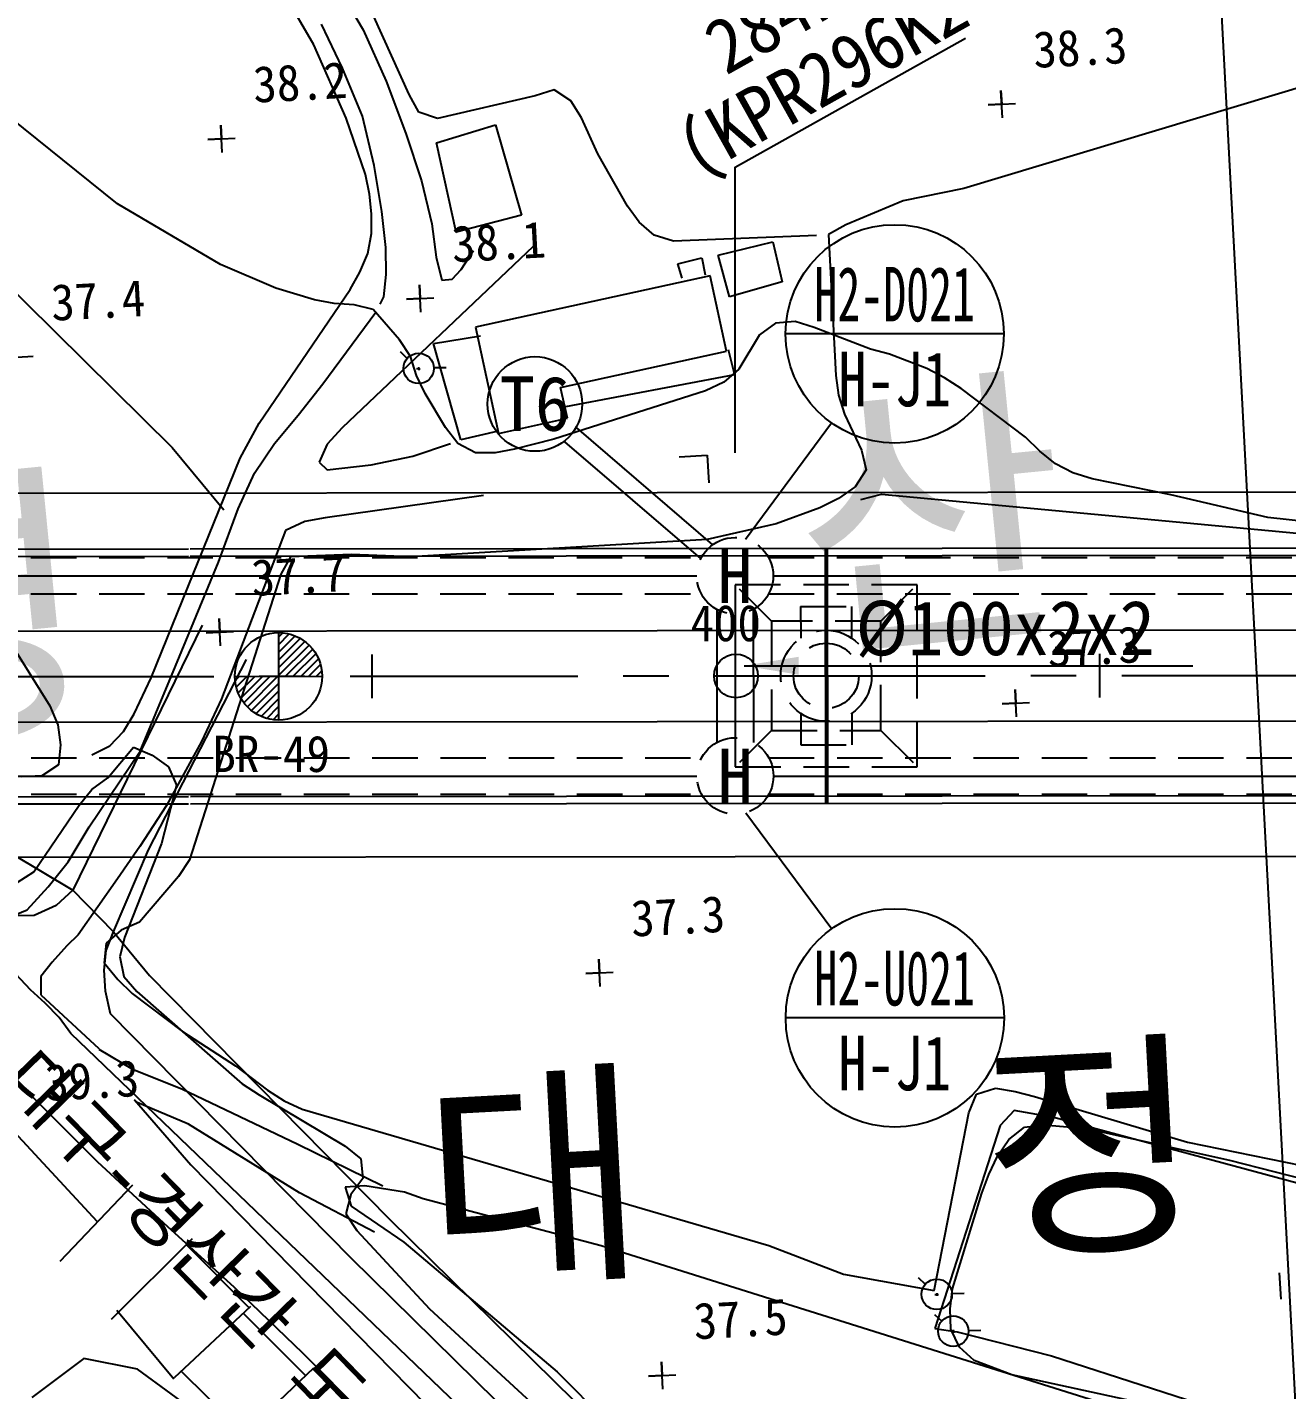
# Model space of a CAD drawing. Header units: millimetres. Extents: x 14950 to 15746, y 1103 to 1809.
# Drawn here: x 15498.4 to 15567.6, y 1438.3 to 1513.1 of the extents above; entities that cross this region are included whole.
import ezdxf
from ezdxf.enums import TextEntityAlignment as Align
from ezdxf.xclip import XClip

# ---------------------------------------------------------------- set-up
doc = ezdxf.new("R2010")
doc.units = ezdxf.units.MM
doc.header["$LTSCALE"] = 10
doc.header["$MEASUREMENT"] = 0
doc.header["$XCLIPFRAME"] = 2
for name, pattern in [('CENTER', [2, 1.25, -0.25, 0.25, -0.25]), ('DASHED2', [0.375, 0.25, -0.125]), ('HIDDEN', [0.375, 0.25, -0.125])]:
    doc.linetypes.add(name, pattern=pattern)
for name, color, linetype in [('TN-CABL', 4, 'Continuous'), ('TN-MANH', 4, 'Continuous'), ('TT-WIRE-EQPM', 6, 'Continuous'), ('TZ-BASE', 253, 'Continuous'), ('TZ-CABL', 4, 'Continuous')]:
    doc.layers.add(name, color=color, linetype=linetype)
doc.styles.add('GR', font='GulimChe.ttf')
doc.styles.get("Standard").update_dxf_attribs({"font": 'GulimChe.ttf'})
doc.linetypes.add('ZIGZAG', pattern='A,0.0001,-0.2,[131,ltypeshp.shx,S=0.2,R=0,X=-0.2,Y=0],-0.4,[131,ltypeshp.shx,S=0.2,R=180,X=0.2,Y=0],-0.2', length=0.8001)
doc.dimstyles.get("Standard").update_dxf_attribs({"dimtxt": 0.18, "dimasz": 0.18, "dimexe": 0.18, "dimexo": 0.0625, "dimgap": 0.09, "dimtad": 0, "dimtih": 1, "dimtoh": 1, "dimdec": 4, "dimzin": 0, "dimdsep": 46, "dimtxsty": 'Standard', "dimcen": 0.09, "dimadec": 0, "dimazin": 0, "dimtfac": 1, "dimtdec": 4, "dimtofl": 0, "dimtmove": 0, "dimatfit": 3, "dimfxl": 0, "dimtolj": 1, "dimtzin": 0, "dimarcsym": 0})

# ---------------------------------------------------------------- blocks, each defined once
blk = doc.blocks.new('JD-DGHCDGH7DFXH')
at = {"layer": 'TZ-BASE'}
for p, q in [((521.48, 134.683), (540.059, -215.178)), ((476.798, 35.098, 38), (470.11, 46.692, 38)), ((436.51, 45.057, 38), (469.004, 12.987, 38)), ((477.659, 39.068, 38.809), (479.512, 35.923, 38.809)), ((478.364, 33.821, 38.015), (477.225, 36.234, 38.015)), ((482.03, 32.371, 38), (480.098, 36.668, 38)), ((479.512, 35.923, 38.809), (480.774, 33.118, 38.809)), ((478.576, 31.084, 38), (476.798, 35.098, 38)), ((479.475, 31.19, 38.015), (478.364, 33.821, 38.015)), ((466.012, 26.364, 38), (457.443, 33.264, 38)), ((480.774, 33.118, 38.809), (481.859, 30.233, 38.809)), ((531.706, 32.989, 37), (512.53, 27.206, 37)), ((482.572, 31.416, 38), (482.03, 32.371, 38)), ((488.968, 32.309, 38), (483.597, 31.058, 38)), ((490.003, 32.637, 38), (488.968, 32.309, 38)), ((490.929, 32.022, 38), (490.003, 32.637, 38)), ((514.643, 31.103, 38.34), (514.563, 32.601, 38.34)), ((514.563, 32.601, 38.34), (514.603, 31.852, 38.34)), ((491.505, 31.105, 38), (490.929, 32.022, 38)), ((513.854, 31.813, 38.34), (515.352, 31.892, 38.34)), ((514.603, 31.852, 38.34), (513.854, 31.813, 38.34)), ((471.767, 29.191, 38.159), (471.688, 30.689, 38.159)), ((471.688, 30.689, 38.159), (471.728, 29.94, 38.159)), ((479.632, 27.982, 38), (478.576, 31.084, 38)), ((480.12, 28.47, 38.015), (479.475, 31.19, 38.015)), ((483.597, 31.058, 38), (482.572, 31.416, 38)), ((483.54, 29.719, 40.325), (486.789, 30.709, 40.325)), ((486.789, 30.709, 40.325), (488.205, 25.742, 40.325)), ((492.411, 29.116, 38), (491.505, 31.105, 38)), ((470.979, 29.9, 38.159), (472.477, 29.98, 38.159)), ((471.728, 29.94, 38.159), (470.979, 29.9, 38.159)), ((481.859, 30.233, 38.809), (482.716, 27.629, 38.809)), ((484.628, 24.812, 40.325), (483.54, 29.719, 40.325)), ((480.54, 25.958, 38.015), (480.12, 28.47, 38.015)), ((494.037, 26.252, 38), (492.411, 29.116, 38)), ((479.854, 26.907, 38), (479.632, 27.982, 38)), ((482.716, 27.629, 38.809), (483.275, 25.267, 38.809)), ((512.53, 27.206, 37), (509.196, 26.538, 37)), ((471.664, 23.038, 38), (466.012, 26.364, 38)), ((479.967, 25.827, 38), (479.854, 26.907, 38)), ((494.684, 25.374, 38), (494.037, 26.252, 38)), ((509.196, 26.538, 37), (506.031, 25.226, 37)), ((479.972, 24.744, 38), (479.967, 25.827, 38)), ((480.759, 23.979, 38.015), (480.54, 25.958, 38.015)), ((488.205, 25.742, 40.325), (484.628, 24.812, 40.325)), ((479.76, 23.653, 38), (479.972, 24.744, 38)), ((483.275, 25.267, 38.809), (483.525, 23.434, 38.809)), ((495.506, 24.647, 38), (494.684, 25.374, 38)), ((506.031, 25.226, 37), (505.076, 24.684, 37)), ((488.848, 24.033, 38.647), (478.354, 14.064, 38.647)), ((480.779, 22.499, 38.015), (480.759, 23.979, 38.015)), ((496.566, 24.326, 38), (495.506, 24.647, 38)), ((504.429, 24.624, 38), (496.566, 24.326, 38)), ((499.015, 23.552, 39.964), (502.022, 24.279, 39.964)), ((502.022, 24.279, 39.964), (502.538, 22.096, 39.964)), ((505.076, 24.684, 37), (505.479, 16.934, 37)), ((479.33, 22.625, 38), (479.76, 23.653, 38)), ((483.525, 23.434, 38.809), (483.825, 22.181, 38.809)), ((484.887, 22.763, 38.809), (485.57, 23.8, 38.809)), ((496.794, 23.07, 40.559), (498.118, 23.409, 40.559)), ((498.118, 23.409, 40.559), (498.298, 22.477, 40.559)), ((499.644, 21.264, 39.964), (499.015, 23.552, 39.964)), ((474.711, 21.745, 38), (471.664, 23.038, 38)), ((478.788, 21.665, 38), (479.33, 22.625, 38)), ((480.645, 21.266, 38.015), (480.779, 22.499, 38.015)), ((484.401, 22.239, 38.809), (484.887, 22.763, 38.809)), ((497.041, 22.285, 40.559), (496.794, 23.07, 40.559)), ((476.83, 21.103, 38), (474.711, 21.745, 38)), ((482.683, 20.43, 38.087), (482.603, 21.927, 38.087)), ((482.603, 21.927, 38.087), (482.643, 21.178, 38.087)), ((483.825, 22.181, 38.809), (484.401, 22.239, 38.809)), ((498.573, 22.423, 40.758), (485.673, 19.6, 40.758)), ((499.478, 18.287, 40.758), (498.573, 22.423, 40.758)), ((502.538, 22.096, 39.964), (499.644, 21.264, 39.964)), ((473.793, 14.324, 38), (478.788, 21.665, 38)), ((477.922, 20.891, 38), (476.83, 21.103, 38)), ((480.444, 20.861, 38.015), (480.645, 21.266, 38.015)), ((481.894, 21.139, 38.087), (483.392, 21.218, 38.087)), ((482.643, 21.178, 38.087), (481.894, 21.139, 38.087)), ((477.287, 16.48, 38.015), (480.208, 20.419, 38.015)), ((479.008, 20.824, 38), (477.922, 20.891, 38)), ((480.065, 20.575, 38), (479.008, 20.824, 38)), ((481.501, 18.896, 38), (480.065, 20.575, 38)), ((485.673, 19.6, 40.758), (486.95, 13.765, 40.758)), ((502.163, 19.823, 38), (501.285, 19.175, 38)), ((503.244, 19.9, 38), (502.163, 19.823, 38)), ((504.304, 19.579, 38), (503.244, 19.9, 38)), ((507.383, 18.395, 38), (504.304, 19.579, 38)), ((482.114, 17.98, 38), (481.501, 18.896, 38)), ((483.379, 18.697, 40.614), (485.964, 19.12, 40.614)), ((501.285, 19.175, 38), (500.164, 17.291, 38)), ((459.874, 17.921, 37.419), (461.372, 18, 37.419)), ((481.536, 18.253, 38.773), (481.928, 17.884, 38.773)), ((482.442, 16.945, 38), (482.114, 17.98, 38)), ((484.88, 13.408, 40.614), (483.379, 18.697, 40.614)), ((490.36, 16.291, 40.758), (499.478, 18.287, 40.758)), ((499.573, 18.372, 40.559), (499.915, 16.976, 40.559)), ((508.441, 18.11, 38), (507.383, 18.395, 38)), ((510.494, 17.321, 38), (508.441, 18.11, 38)), ((482.445, 17.327, 38.773), (482.649, 17.316, 38.773)), ((482.554, 17.401, 38.773), (482.563, 17.243, 38.773)), ((483.394, 17.374, 38.773), (484.071, 17.391, 38.773)), ((500.164, 17.291, 38), (499.324, 16.573, 38)), ((511.452, 16.815, 38), (510.494, 17.321, 38)), ((475.943, 14.767, 38.015), (477.287, 16.48, 38.015)), ((482.913, 15.951, 38), (482.442, 16.945, 38)), ((499.915, 16.976, 40.559), (490.627, 15.215, 40.559)), ((499.324, 16.573, 38), (498.331, 16.102, 38)), ((505.479, 16.934, 37), (505.628, 15.856, 37)), ((512.377, 16.236, 38), (511.452, 16.815, 38)), ((484.031, 14.079, 38), (482.913, 15.951, 38)), ((498.331, 16.102, 38), (489.98, 13.437, 38)), ((490.731, 14.592, 40.758), (490.36, 16.291, 40.758)), ((505.628, 15.856, 37), (505.956, 14.821, 37)), ((515.91, 13.552, 38), (512.377, 16.236, 38)), ((472.746, 12.407, 38), (473.793, 14.324, 38)), ((474.63, 13.2, 38.015), (475.943, 14.767, 38.015)), ((486.95, 13.765, 40.758), (490.731, 14.592, 40.758)), ((505.956, 14.821, 37), (506.898, 12.834, 37)), ((478.354, 14.064, 38.647), (477.521, 13.166, 38.647)), ((484.715, 13.202, 38), (484.031, 14.079, 38)), ((486.921, 13.883, 40.614), (484.88, 13.408, 40.614)), ((516.697, 12.788, 38), (515.91, 13.552, 38)), ((469.004, 12.987, 38), (471.843, 9.555, 38)), ((473.536, 11.57, 38.015), (474.63, 13.2, 38.015)), ((477.521, 13.166, 38.647), (477.089, 12.174, 38.647)), ((482.241, 12.514, 38.647), (484.31, 13.206, 38.647)), ((485.673, 12.696, 38), (484.715, 13.202, 38)), ((487.833, 12.887, 38), (486.757, 12.701, 38)), ((489.98, 13.437, 38), (487.833, 12.887, 38)), ((506.898, 12.834, 37), (507.155, 11.76, 37)), ((517.554, 12.098, 38), (516.697, 12.788, 38)), ((467.858, 0.338, 38), (472.746, 12.407, 38)), ((477.089, 12.174, 38.647), (477.538, 11.758, 38.647)), ((477.538, 11.758, 38.647), (479.948, 12.029, 38.647)), ((479.948, 12.029, 38.647), (482.241, 12.514, 38.647)), ((486.757, 12.701, 38), (485.673, 12.696, 38)), ((496.88, 12.478, 38.953), (498.422, 12.56, 38.953)), ((498.422, 12.56, 38.953), (498.503, 11.044, 38.953)), ((518.513, 11.592, 38), (517.554, 12.098, 38)), ((472.635, 9.621, 38.015), (473.536, 11.57, 38.015)), ((507.155, 11.76, 37), (506.54, 10.834, 37)), ((519.572, 11.271, 38), (518.513, 11.592, 38)), ((523.904, 10.388, 38), (519.572, 11.271, 38)), ((506.54, 10.834, 37), (505.626, 10.185, 37)), ((486.116, 10.349, 37.961), (477.422, 9.116, 37.961)), ((505.626, 10.185, 37), (504.598, 9.677, 37)), ((506.856, 10.124, 38), (508.001, 10.42, 38)), ((508.001, 10.42, 38), (588.47, 2.887, 38)), ((529.225, 9.144, 38), (523.904, 10.388, 38)), ((471.554, 6.691, 38.015), (472.635, 9.621, 38.015)), ((477.422, 9.116, 37.961), (476.309, 8.93, 37.961)), ((504.598, 9.677, 37), (502.211, 8.792, 37)), ((531.401, 8.902, 38), (529.225, 9.144, 38)), ((475.245, 8.42, 37.961), (471.73, -0.815, 37.961)), ((476.309, 8.93, 37.961), (475.245, 8.42, 37.961)), ((502.211, 8.792, 37), (498.416, 7.926, 37)), ((498.416, 7.926, 37), (482.126, 6.983, 37)), ((399.999, 7.352), (469.899, 7.414)), ((400, 6.952), (469.9, 7.014)), ((469.999, 7.414), (544.899, 7.48)), ((470, 7.014), (544.9, 7.08)), ((475.516, 6.985, 37), (474.974, 6.026, 37)), ((478.87, 7.113, 37), (475.516, 6.985, 37)), ((482.126, 6.983, 37), (478.87, 7.113, 37)), ((504.908, 7.443), (504.921, -6.553)), ((505.008, 7.443), (505.021, -6.553)), ((468.973, 0.453, 38.015), (471.554, 6.691, 38.015)), ((474.974, 6.026, 37), (469.97, -9.659, 37)), ((305.297, 2.767), (699.945, 3.115)), ((470.658, 3.227), (463.554, -11.331)), ((471.674, 2.097, 37.654), (471.594, 3.595, 37.654)), ((471.594, 3.595, 37.654), (471.634, 2.846, 37.654)), ((459.974, 2.496, 38), (462.282, -1.209, 38)), ((470.885, 2.806, 37.654), (472.383, 2.886, 37.654)), ((471.634, 2.846, 37.654), (470.885, 2.806, 37.654)), ((474.854, 2.818), (474.859, -1.982)), ((474.855, 2.577), (475.084, 2.807)), ((474.855, 2.153), (475.446, 2.745)), ((474.855, 1.729), (475.765, 2.639)), ((474.856, 1.304), (476.05, 2.5)), ((474.856, 0.88), (476.305, 2.332)), ((474.857, 0.456), (476.533, 2.135)), ((475.243, 0.418), (476.735, 1.912)), ((475.667, 0.419), (476.909, 1.662)), ((480.001, -0.777), (479.999, 1.623)), ((520.001, -0.742), (519.999, 1.658)), ((467.712, -9.117), (473.092, 1.347)), ((476.092, 0.419), (477.054, 1.383)), ((476.516, 0.419), (477.166, 1.071)), ((466.922, -1.648, 38), (467.858, 0.338, 38)), ((467.252, -3.694, 38.015), (468.973, 0.453, 38.015)), ((472.457, 0.416), (477.257, 0.42)), ((472.468, 0.186), (472.698, 0.416)), ((472.531, -0.175), (473.122, 0.416)), ((472.637, -0.494), (473.546, 0.417)), ((472.776, -0.779), (473.97, 0.417)), ((472.946, -1.034), (474.395, 0.418)), ((473.142, -1.262), (474.819, 0.418)), ((473.365, -1.463), (474.857, 0.031)), ((476.94, 0.42), (477.238, 0.718)), ((473.616, -1.636), (474.857, -0.393)), ((515.419, -1.809, 37.275), (515.34, -0.311, 37.275)), ((515.34, -0.311, 37.275), (515.38, -1.06, 37.275)), ((462.282, -1.209, 38), (462.718, -2.24, 38)), ((471.73, -0.815, 37.961), (470.627, -3.169, 37.961)), ((473.895, -1.781), (474.858, -0.817)), ((474.208, -1.893), (474.858, -1.241)), ((514.631, -1.1, 37.275), (516.129, -1.021, 37.275)), ((515.38, -1.06, 37.275), (514.631, -1.1, 37.275)), ((305.266, -2.233), (699.934, -1.885)), ((462.718, -2.24, 38), (462.869, -3.354, 38)), ((466.344, -2.608, 38), (466.922, -1.648, 38)), ((474.561, -1.964), (474.858, -1.666)), ((465.579, -3.396, 38), (466.344, -2.608, 38)), ((462.869, -3.354, 38), (462.766, -4.442, 38)), ((464.448, -7.845, 38.015), (467.252, -3.694, 38.015)), ((464.587, -3.903, 38), (465.579, -3.396, 38)), ((465.471, -5.154, 38), (466.889, -3.474, 38)), ((466.889, -3.474, 38), (467.916, -3.905, 38)), ((470.627, -3.169, 37.961), (468.701, -6.673, 37.961)), ((462.766, -4.442, 38), (461.85, -5.054, 38)), ((467.916, -3.905, 38), (468.808, -4.558, 38)), ((461.85, -5.054, 38), (460.732, -5.097, 38)), ((464.593, -5.801, 38), (465.471, -5.154, 38)), ((468.808, -4.558, 38), (469.243, -5.553, 38)), ((463.903, -6.658, 38), (464.593, -5.801, 38)), ((469.243, -5.553, 38), (468.425, -8.762, 38)), ((400.011, -6.247), (469.911, -6.186)), ((400.012, -6.647), (469.912, -6.585)), ((461.405, -10.328, 38), (463.903, -6.658, 38)), ((468.701, -6.673, 37.961), (467.234, -8.932, 37.961)), ((470.011, -6.185), (544.911, -6.119)), ((470.012, -6.585), (544.912, -6.519)), ((463.293, -9.767, 38.015), (464.448, -7.845, 38.015)), ((467.234, -8.932, 37.961), (466.001, -10.712, 37.961)), ((468.425, -8.762, 38), (466.382, -13.933, 38)), ((460.182, -9.314), (463.554, -11.331)), ((465.792, -13.619), (467.712, -9.117)), ((469.97, -9.659, 37), (469.355, -10.585, 37)), ((460.488, -10.905, 38), (461.405, -10.328, 38)), ((462.189, -11.145, 38.015), (463.293, -9.767, 38.015)), ((461.045, -12.417, 38.015), (462.189, -11.145, 38.015)), ((466.001, -10.712, 37.961), (463.842, -13.792, 37.961)), ((469.355, -10.585, 37), (467.211, -13.086, 37)), ((463.554, -11.331), (462.643, -12.168)), ((465.792, -13.619), (463.554, -11.331)), ((459.658, -12.975, 38.015), (461.045, -12.417, 38.015)), ((462.643, -12.168), (461.427, -12.73)), ((461.427, -12.73), (460.473, -12.74)), ((467.211, -13.086, 37), (466.216, -13.521, 37)), ((463.842, -13.792, 37.961), (463.215, -14.393, 37.961)), ((466.216, -13.521, 37), (465.376, -14.239, 37)), ((465.39, -14.637), (465.792, -13.619)), ((465.792, -13.619), (467.764, -16.018)), ((466.382, -13.933, 38), (466.133, -14.99, 38)), ((461.217, -16.801, 39), (458.958, -14.394, 39)), ((463.215, -14.393, 37.961), (462.418, -15.29, 37.961)), ((465.376, -14.239, 37), (465.273, -15.327, 37)), ((465.281, -15.721), (465.39, -14.637)), ((462.418, -15.29, 37.961), (461.798, -16.072, 37.961)), ((465.273, -15.327, 37), (466.03, -16.237, 37)), ((466.133, -14.99, 38), (466.354, -16.065, 38)), ((492.538, -16.618, 37.311), (492.458, -15.12, 37.311)), ((492.458, -15.12, 37.311), (492.498, -15.869, 37.311)), ((461.798, -16.072, 37.961), (461.8, -17.084, 37.961)), ((465.343, -16.88), (465.281, -15.721)), ((466.03, -16.237, 37), (466.817, -17.002, 37)), ((466.354, -16.065, 38), (467.072, -16.904, 38)), ((480.968, -29.426), (467.764, -16.018)), ((491.749, -15.909, 37.311), (493.247, -15.83, 37.311)), ((492.498, -15.869, 37.311), (491.749, -15.909, 37.311)), ((462.039, -17.528, 39), (461.217, -16.801, 39)), ((461.8, -17.084, 37.961), (464.982, -20.033, 37.961)), ((465.627, -18.122), (465.343, -16.88)), ((466.817, -17.002, 37), (469.57, -19.101, 37)), ((467.072, -16.904, 38), (472.862, -21.959, 38)), ((462.792, -18.331, 39), (462.039, -17.528, 39)), ((463.439, -19.209, 39), (462.792, -18.331, 39)), ((478.848, -31.549), (465.627, -18.122)), ((489.264, -43.985, 39), (463.439, -19.209, 39)), ((469.57, -19.101, 37), (472.494, -20.976, 37)), ((464.983, -20.069, 37.961), (466.83, -21.155, 37.961)), ((466.83, -21.155, 37.961), (469.544, -22.244, 37.961)), ((472.494, -20.976, 37), (474.243, -22.319, 37)), ((460.993, -22.336, 39.224), (464.897, -26.234, 39.224)), ((469.544, -22.244, 37.961), (475.908, -25.29, 37.961)), ((472.862, -21.959, 38), (473.788, -22.574, 38)), ((474.243, -22.319, 37), (475.168, -22.898, 37)), ((513.223, -22.539, 37), (514.258, -22.211, 37)), ((514.258, -22.211, 37), (515.348, -22.386, 37)), ((515.348, -22.386, 37), (516.406, -22.671, 37)), ((467.08, -22.988, 39.17), (466.931, -22.849, 39.17)), ((466.931, -22.849, 39.17), (470.028, -26.416, 39.17)), ((469.907, -24.181, 37.69), (467.08, -22.988, 37.69)), ((473.788, -22.574, 38), (478.519, -25.393, 38)), ((475.168, -22.898, 37), (476.161, -23.366, 37)), ((512.792, -23.567, 37), (513.223, -22.539, 37)), ((516.406, -22.671, 37), (524.808, -25.17, 37)), ((476.161, -23.366, 37), (501.799, -30.846, 37)), ((510.887, -33.319, 37), (512.792, -23.567, 37)), ((515.28, -23.436, 38), (514.516, -24.26, 38)), ((517.461, -23.823, 38), (515.28, -23.436, 38)), ((542.859, -30.662, 38), (517.461, -23.823, 38)), ((459.868, -24.112, 38.899), (464.877, -29.521, 38.899)), ((476.01, -27.959, 37.69), (469.907, -24.181, 37.69)), ((514.516, -24.26, 38), (510.93, -35.412, 38)), ((514.987, -25.023, 38), (515.864, -24.34, 38)), ((515.864, -24.34, 38), (516.943, -24.227, 38)), ((516.943, -24.227, 38), (519.262, -24.428, 38)), ((519.262, -24.428, 38), (527.13, -26.153, 38)), ((475.908, -25.29, 37.961), (480.582, -27.569, 37.961)), ((478.519, -25.393, 38), (479.376, -26.083, 38)), ((514.372, -25.95, 38), (514.987, -25.023, 38)), ((524.808, -25.17, 37), (541.043, -28.492, 37)), ((479.376, -26.083, 38), (479.489, -27.162, 38)), ((513.903, -26.943, 38), (514.372, -25.95, 38)), ((527.13, -26.153, 38), (538.036, -28.955, 38)), ((464.897, -26.234, 39.224), (468.528, -29.6, 39.224)), ((470.028, -26.416, 39.17), (493.546, -50.374, 39.17)), ((513.509, -27.969, 38), (513.903, -26.943, 38)), ((466.824, -27.533, 38.899), (462.829, -31.73, 38.899)), ((479.607, -27.569, 38), (478.526, -27.647, 38)), ((478.526, -27.647, 38), (478.854, -28.682, 38)), ((479.489, -27.162, 38), (478.836, -28.054, 38)), ((481.787, -27.92, 38), (479.607, -27.569, 38)), ((480.136, -30.114, 37.69), (476.01, -27.959, 37.69)), ((478.836, -28.054, 38), (478.551, -29.112, 38)), ((482.812, -28.279, 38), (481.787, -27.92, 38)), ((492.59, -30.87, 38), (482.812, -28.279, 38)), ((511.902, -33.231, 38), (513.509, -27.969, 38)), ((478.551, -29.112, 38), (479.164, -30.028, 38)), ((478.854, -28.682, 38), (481.747, -30.667, 38)), ((468.528, -29.6, 39.224), (472.419, -33.137, 39.224)), ((508.755, -56.691), (480.968, -29.426)), ((470.115, -30.479, 39.549), (465.659, -34.91, 39.549)), ((479.164, -30.028, 38), (483.155, -34.32, 38)), ((481.747, -30.667, 38), (490.179, -37.788, 38)), ((473.257, -34.297, 39.585), (469.84, -30.851, 39.585)), ((535.942, -44.469, 38), (492.59, -30.87, 38)), ((501.799, -30.846, 37), (505.904, -32.424, 37)), ((506.642, -58.821), (478.848, -31.549)), ((505.904, -32.424, 37), (510.887, -33.319, 37)), ((510.011, -32.611, 38.304), (510.402, -32.98, 38.304)), ((529.859, -32.351, 38.574), (529.936, -33.796, 38.574)), ((472.419, -33.137, 39.224), (476.167, -36.752, 39.224)), ((510.92, -33.536, 38.304), (511.124, -33.548, 38.304)), ((511.029, -33.462, 38.304), (511.037, -33.62, 38.304)), ((511.763, -34.32, 38), (511.902, -33.231, 38)), ((511.868, -33.489, 38.304), (512.546, -33.472, 38.304)), ((465.964, -34.393, 39.585), (469.106, -38.175, 39.585)), ((469.139, -38.101, 39.585), (473.325, -34.186, 39.585)), ((483.155, -34.32, 38), (496.478, -46.566, 38)), ((511.805, -35.438, 38), (511.763, -34.32, 38)), ((476.36, -38.008, 39.585), (472.943, -34.598, 39.585)), ((510.918, -34.635, 38.574), (511.31, -35.004, 38.574)), ((510.93, -35.412, 38), (512.164, -35.582, 38)), ((512.276, -36.432, 38), (511.805, -35.438, 38)), ((511.827, -35.561, 38.574), (512.032, -35.572, 38.574)), ((511.936, -35.487, 38.574), (511.945, -35.645, 38.574)), ((512.164, -35.582, 38), (517.343, -36.903, 38)), ((512.776, -35.514, 38.574), (513.453, -35.497, 38.574)), ((513.098, -37.159, 38), (512.276, -36.432, 38)), ((464.151, -37.062, 39.08), (461.306, -39.193, 39.08)), ((467.099, -37.637, 39.08), (464.151, -37.062, 39.08)), ((476.167, -36.752, 39.224), (479.509, -40.093, 39.224)), ((495.976, -38.739, 37.546), (495.897, -37.241, 37.546)), ((495.897, -37.241, 37.546), (495.936, -37.99, 37.546)), ((515.151, -37.948, 38), (513.098, -37.159, 38)), ((517.343, -36.903, 38), (545.17, -45.889, 38)), ((470.813, -40.35, 39.08), (467.099, -37.637, 39.08)), ((469.523, -37.762, 39.585), (472.901, -41.101, 39.585)), ((476.777, -37.595, 39.585), (472.488, -41.659, 39.585)), ((490.179, -37.788, 38), (507.338, -55.016, 38)), ((495.187, -38.029, 37.546), (496.685, -37.95, 37.546)), ((495.936, -37.99, 37.546), (495.187, -38.029, 37.546)), ((521.816, -39.394, 38), (515.151, -37.948, 38))]:
    blk.add_line(p, q, dxfattribs=at)
at = {"layer": 'TZ-BASE', "ltscale": 10}
for p, q in [((397.545, 10.426), (699.931, 10.699)), ((430.148, -9.544), (499.956, -9.48)), ((499.956, -9.482), (699.95, -9.301))]:
    blk.add_line(p, q, dxfattribs=at)
at = {"layer": 'TZ-BASE', "linetype": 'DASHED2'}
for p, q in [((509.951, 5.451), (499.951, 5.442)), ((501.953, 3.444), (499.951, 5.442)), ((499.951, 5.442), (499.96, -4.557)), ((507.953, 3.45), (509.951, 5.451)), ((509.96, -4.548), (509.951, 5.451)), ((503.552, 4.246), (506.352, 4.248)), ((503.552, 4.246), (503.554, 2.517)), ((506.352, 4.248), (506.353, 2.519)), ((507.953, 3.45), (501.953, 3.444)), ((501.953, 3.444), (501.958, -2.556)), ((507.958, -2.55), (507.953, 3.45)), ((503.557, -1.625), (503.559, -3.354)), ((506.357, -1.623), (506.359, -3.352)), ((501.958, -2.556), (499.96, -4.557)), ((501.958, -2.556), (507.958, -2.55)), ((507.958, -2.55), (509.96, -4.548)), ((503.559, -3.354), (506.359, -3.352)), ((499.96, -4.557), (509.96, -4.548))]:
    blk.add_line(p, q, dxfattribs=at)
at = {"layer": 'TZ-BASE', "linetype": 'CENTER'}
blk.add_lwpolyline([(0, 0), (98.2, 0.087), (298.8, 0.263), (501.2, 0.442), (700, 0.617)], dxfattribs=at)
at = {"layer": 'TZ-BASE'}
for centre, radius in [((482.558, 17.333, 38.773), 0.837), ((474.857, 0.418), 2.4), ((500, 0.441), 1.2), ((511.033, -33.53, 38.304), 0.837), ((511.94, -35.555, 38.574), 0.837)]:
    blk.add_circle(centre, radius, dxfattribs=at)
at = {"layer": 'TZ-BASE', "linetype": 'DASHED2'}
for radius in [2.5, 1.8]:
    blk.add_circle((504.955, 0.447), radius, dxfattribs=at)
at = {"layer": 'TZ-BASE'}
for s, height, rotation, p in [('38.3', 2, 3.03981, (516.386, 33.835, 38.12)), ('38.2', 2, 3.03981, (473.511, 31.923, 38.12)), ('38.1', 2, 3.03981, (484.426, 23.161, 38.12)), ('경     산     시', 12, 5.64538, (450.216, -2.789)), ('37.4', 2, 3.03981, (462.406, 19.944, 38.12)), ('37.7', 2, 3.03981, (473.417, 4.829, 38.12)), ('400', 2, 0.05051, (497.495, 2.343)), ('37.3', 2, 3.03981, (517.163, 0.923, 38.12)), ('BR-49', 2, 359.99909, (471.221, -4.838)), ('37.3', 2, 3.03981, (494.281, -13.886, 38.12)), ('대   정   동', 9.6, 3.04109, (483.168, -32.197)), ('39.3', 2, 3.03981, (462.078, -22.908, 38.12)), ('37.5', 2, 3.03981, (497.719, -36.007, 38.12))]:
    blk.add_text(s, height=height, rotation=rotation, dxfattribs=at).set_placement(p)
blk.add_text('대구-경산간 도시계획도로(공사중)', height=3, rotation=314.23272, dxfattribs=at).set_placement((480.531, -43.551), align=Align.CENTER)
blk = doc.blocks.new('JD-DTJ6DGH')
at = {"layer": 'TZ-BASE'}
for p, q in [((514.656, 94.227), (502.656, 94.227)), ((500.456, 82.96), (505.184, 89.334)), ((500.466, 67.922), (505.194, 61.547)), ((514.666, 56.654), (502.666, 56.654))]:
    blk.add_line(p, q, dxfattribs=at)
at = {"layer": 'TZ-BASE', "flags": 128}
blk.add_lwpolyline([(499.879, 87.691), (499.879, 103.393), (512.538, 110.48)], dxfattribs=at)
at = {"layer": 'TZ-BASE'}
for centre in [(508.656, 94.227), (508.666, 56.654)]:
    blk.add_circle(centre, 6, dxfattribs=at)
at = {"layer": 'TZ-BASE', "style": 'GR'}
for s, p in [('284K400', (499.371, 108.4)), ('(KPR296K245)', (497.739, 102.748))]:
    blk.add_text(s, height=3, rotation=29.23871, dxfattribs=at).set_placement(p)
for s, width, p in [('H2-D021', 0.65, (508.656, 96.387)), ('H-J1', 0.8, (508.657, 91.727)), ('H2-U021', 0.65, (508.656, 58.814)), ('H-J1', 0.8, (508.657, 54.154))]:
    blk.add_text(s, height=3, rotation=0, dxfattribs=dict(at, width=width)).set_placement(p, align=Align.MIDDLE)
at = {"layer": 'TZ-BASE'}
blk.add_text('Ø100x2x2', height=3, rotation=0.05182, dxfattribs=at).set_placement((514.73, 78.076), align=Align.MIDDLE)
blk.add_leader([(500.379, 75.999), (525.035, 75.999)], dimstyle='Standard', override={"dimtxt": 3, "dimasz": 3, "dimexe": 2, "dimexo": 3, "dimgap": 1, "dimtad": 0, "dimtih": 0, "dimcen": 1, "dimaunit": 1, "dimadec": 8, "dimtix": 1, "dimtofl": 1, "dimtmove": 2, "dimtvp": 2}, dxfattribs=at)

msp = doc.modelspace()

# ---------------------------------------------------------------- linework, layer by layer
at = {"layer": 'TN-CABL', "linetype": 'ZIGZAG', "ltscale": 0.5}
for points in [[(15037.328, 1482.966), (15535.178, 1482.966)], [(15539.378, 1482.966), (15737.328, 1482.966)], [(15037.338, 1471.966), (15535.188, 1471.966)], [(15539.388, 1471.966), (15737.338, 1471.966)]]:
    msp.add_lwpolyline(points, dxfattribs=at)
at = {"layer": 'TN-MANH', "linetype": 'HIDDEN'}
for centre in [(15537.278, 1482.966), (15537.288, 1471.966)]:
    msp.add_circle(centre, 2.1, dxfattribs=at)
at = {"layer": 'TT-WIRE-EQPM'}
msp.add_circle((15526.281, 1492.403), 2.6, dxfattribs=at)
at = {"layer": 'TZ-CABL', "linetype": 'ByBlock'}
for p, q in [((15536.056, 1484.673), (15528.579, 1491.09)), ((15535.405, 1483.914), (15527.928, 1490.331))]:
    msp.add_line(p, q, dxfattribs=at)
at = {"layer": 'TZ-CABL', "linetype": 'HIDDEN'}
for points in [[(15037.328, 1483.966), (15535.432, 1483.966)], [(15539.125, 1483.966), (15737.328, 1483.966)], [(15037.328, 1482.966), (15535.178, 1482.966)], [(15539.378, 1482.966), (15737.328, 1482.966)], [(15037.328, 1481.966), (15535.432, 1481.966)], [(15539.125, 1481.966), (15737.328, 1481.966)], [(15037.338, 1472.966), (15535.441, 1472.966)], [(15539.135, 1472.966), (15737.338, 1472.966)], [(15037.338, 1471.966), (15535.188, 1471.966)], [(15539.388, 1471.966), (15737.338, 1471.966)], [(15037.338, 1470.966), (15535.441, 1470.966)], [(15539.135, 1470.966), (15737.338, 1470.966)]]:
    msp.add_lwpolyline(points, dxfattribs=at)
at = {"layer": 'TZ-CABL'}
for points in [[(15536.278, 1481.118), (15536.285, 1473.811)], [(15538.278, 1481.12), (15538.285, 1473.813)]]:
    msp.add_lwpolyline(points, dxfattribs=at)
at = {"layer": 'TZ-CABL', "linetype": 'ZIGZAG', "ltscale": 0.5}
msp.add_lwpolyline([(15537.278, 1480.866), (15537.284, 1474.066)], dxfattribs=at)

# ---------------------------------------------------------------- block references
at = {"layer": 'TZ-BASE'}
ref = msp.add_blockref('JD-DGHCDGH7DFXH', (15037.333, 1477.025), dxfattribs=at)
XClip(ref).set_block_clipping_path([(-0.066111234, 74.999970863), (699.933616811, 75.6206052864), (700.0658361092, -74.3793364424), (0.0661112341, -74.999970863)])
msp.add_blockref('JD-DTJ6DGH', (15037.399, 1402.025), dxfattribs=at)

# ---------------------------------------------------------------- texts
at = {"layer": 'TN-MANH', "linetype": 'ByBlock'}
for p in [(15537.278, 1482.966), (15537.288, 1471.966)]:
    msp.add_text('H', height=3, rotation=0, dxfattribs=at).set_placement(p, align=Align.MIDDLE)
at = {"layer": 'TT-WIRE-EQPM'}
msp.add_text('T6', height=3, rotation=0, dxfattribs=at).set_placement((15526.281, 1492.403), align=Align.MIDDLE)

doc.saveas('drawing.dxf')
